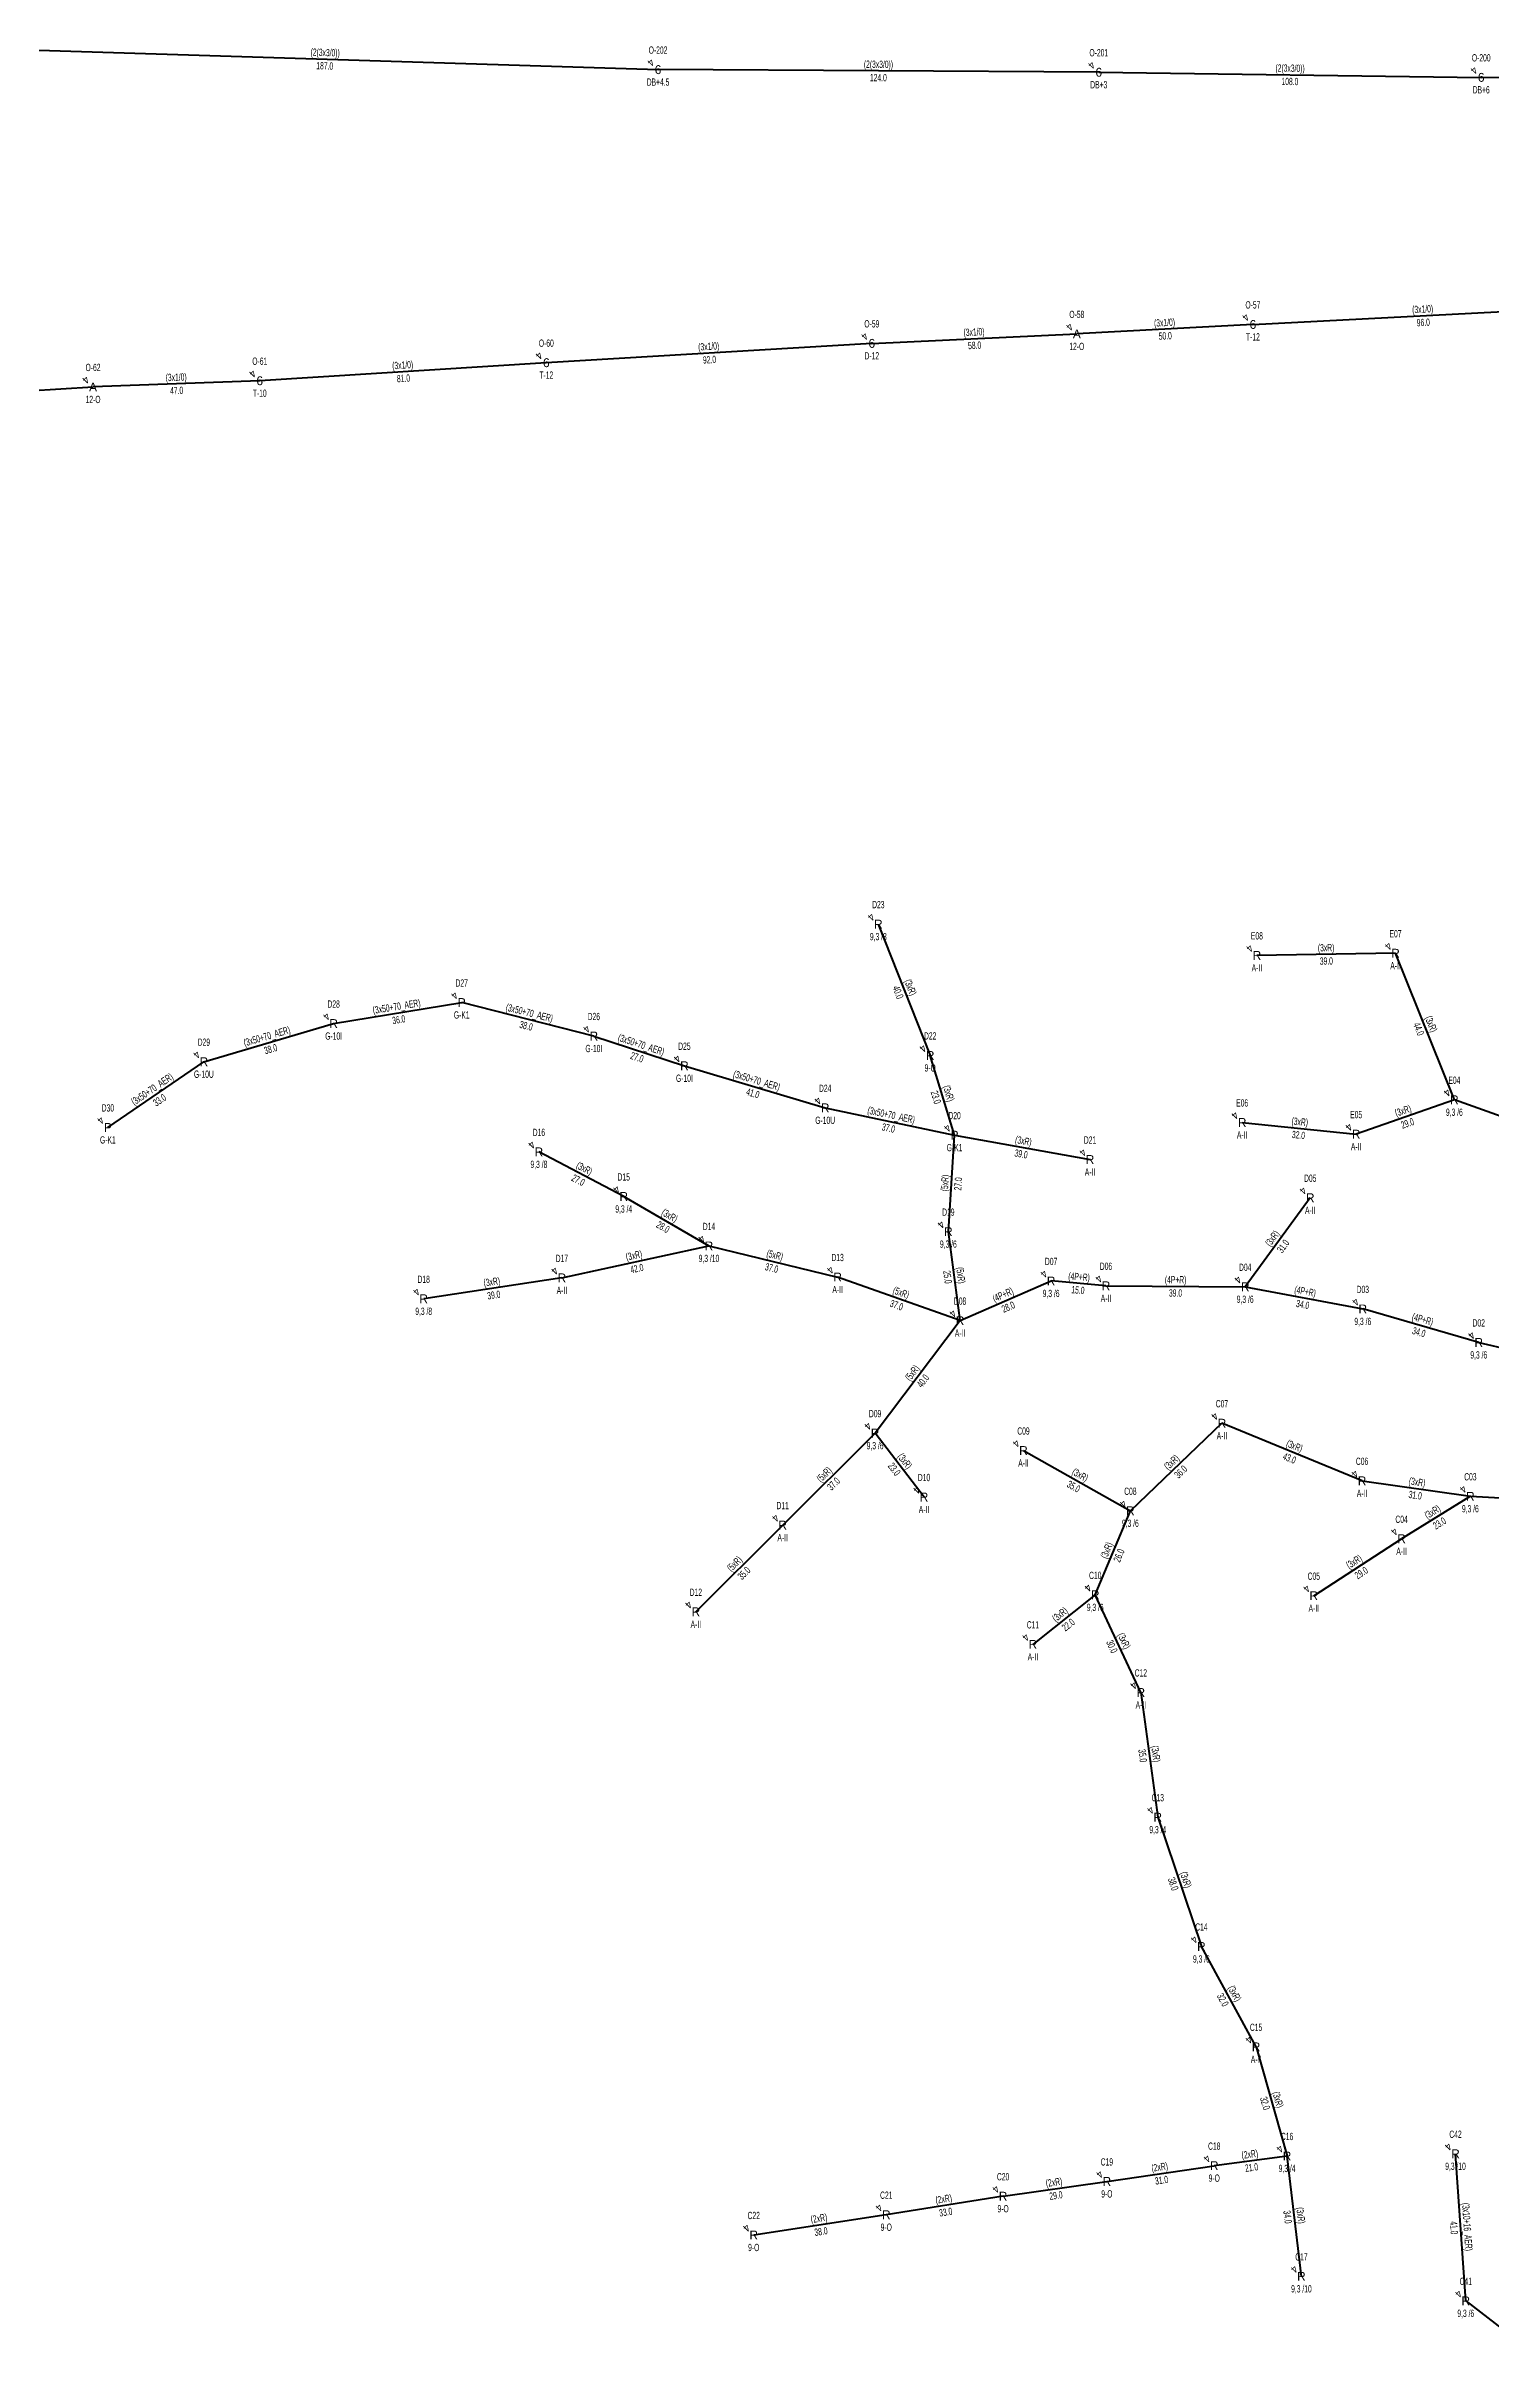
# Model space of a CAD drawing. Header units: millimetres. Extents: x 575398 to 593980, y 4181204 to 4193824.
# Drawn here: x 587009 to 587415, y 4185290 to 4185941 of the extents above; entities that cross this region are included whole.
import ezdxf
from ezdxf.enums import TextEntityAlignment as Align

# ---------------------------------------------------------------- set-up
doc = ezdxf.new("R2010")
doc.units = ezdxf.units.MM
for name, color, linetype, lineweight in [('DIREK_AG_MEVCUT', 120, 'Continuous', 25), ('DIREK_ENH_MEVCUT', 6, 'Continuous', 25), ('HAT_AG_HAVAI_MEVCUT', 126, 'Continuous', 50), ('HAT_OG_HAVAI_MEVCUT', 48, 'Continuous', 70)]:
    doc.layers.add(name, color=color, linetype=linetype, lineweight=lineweight)
doc.styles.add('Direk', font='B_CAD')
doc.styles.get("Standard").update_dxf_attribs({"font": 'Arial'})

msp = doc.modelspace()

# ---------------------------------------------------------------- linework, layer by layer
at = {"layer": 'HAT_AG_HAVAI_MEVCUT'}
for p, q in [((587242.73, 4185694.56), (587257.31, 4185657.62)), ((587388.18, 4185686.37), (587349.2, 4185685.77)), ((587404.73, 4185645.16), (587388.18, 4185686.37)), ((587053.05, 4185655.86), (587089.55, 4185666.59)), ((587089.55, 4185666.59), (587125.56, 4185672.51)), ((587162.72, 4185663.08), (587125.56, 4185672.51)), ((587162.72, 4185663.08), (587188.19, 4185654.72)), ((587026.05, 4185637.37), (587053.05, 4185655.86)), ((587188.19, 4185654.72), (587227.78, 4185642.88)), ((587264.17, 4185635.2), (587257.31, 4185657.62)), ((587227.78, 4185642.88), (587264.17, 4185635.2)), ((587404.73, 4185645.16), (587377.11, 4185635.48)), ((587439.77, 4185632.63), (587404.73, 4185645.16)), ((587262.42, 4185608.05), (587264.17, 4185635.2)), ((587264.17, 4185635.2), (587302.27, 4185628.34)), ((587345.05, 4185638.77), (587377.11, 4185635.48)), ((587171.13, 4185617.95), (587147.27, 4185630.49)), ((587171.13, 4185617.95), (587195.1, 4185604.03)), ((587364.2, 4185617.59), (587345.9, 4185592.54)), ((587265.72, 4185583.02), (587262.42, 4185608.05)), ((587153.74, 4185595.05), (587195.1, 4185604.03)), ((587195.1, 4185604.03), (587231.28, 4185595.29)), ((587153.74, 4185595.05), (587114.87, 4185589.16)), ((587265.72, 4185583.02), (587231.28, 4185595.29)), ((587265.72, 4185583.02), (587291.32, 4185594.18)), ((587306.75, 4185592.82), (587291.32, 4185594.18)), ((587306.75, 4185592.82), (587345.9, 4185592.54)), ((587345.9, 4185592.54), (587378.98, 4185586.31)), ((587265.72, 4185583.02), (587241.82, 4185551.38)), ((587411.59, 4185576.89), (587378.98, 4185586.31)), ((587411.59, 4185576.89), (587446.01, 4185568.89)), ((587215.83, 4185525.51), (587241.82, 4185551.38)), ((587255.58, 4185533.4), (587241.82, 4185551.38)), ((587339.37, 4185554.16), (587313.61, 4185529.53)), ((587378.77, 4185537.96), (587339.37, 4185554.16)), ((587283.55, 4185546.48), (587313.61, 4185529.53)), ((587378.77, 4185537.96), (587409.23, 4185533.61)), ((587409.23, 4185533.61), (587389.88, 4185521.66)), ((587409.23, 4185533.61), (587434.61, 4185532.21)), ((587191.41, 4185501.11), (587215.83, 4185525.51)), ((587303.73, 4185505.87), (587313.61, 4185529.53)), ((587365.2, 4185505.65), (587389.88, 4185521.66)), ((587303.73, 4185505.87), (587286.21, 4185491.96)), ((587316.56, 4185478.43), (587303.73, 4185505.87)), ((587316.56, 4185478.43), (587321.32, 4185443.35)), ((587321.32, 4185443.35), (587333.59, 4185406.97)), ((587348.96, 4185378.74), (587333.59, 4185406.97)), ((587348.96, 4185378.74), (587357.68, 4185348.04)), ((587357.68, 4185348.04), (587337.2, 4185345.32)), ((587361.72, 4185314.18), (587357.68, 4185348.04)), ((587407.94, 4185307.28), (587405.05, 4185348.66)), ((587277.82, 4185336.72), (587307, 4185340.88)), ((587307, 4185340.88), (587337.2, 4185345.32)), ((587277.82, 4185336.72), (587244.96, 4185331.52)), ((587244.96, 4185331.52), (587207.69, 4185325.81)), ((587407.94, 4185307.28), (587430.06, 4185290.18))]:
    msp.add_line(p, q, dxfattribs=at)
at = {"layer": 'HAT_OG_HAVAI_MEVCUT'}
for p, q in [((586993.44, 4185940.82), (587180.78, 4185934.94)), ((587304.73, 4185934.2), (587180.78, 4185934.94)), ((587304.73, 4185934.2), (587412.28, 4185932.76)), ((587494.24, 4185931.76), (587412.28, 4185932.76)), ((587348.08, 4185863.26), (587298.55, 4185860.58)), ((587348.08, 4185863.26), (587443.72, 4185868.15)), ((587240.9, 4185857.93), (587149.36, 4185852.5)), ((587240.9, 4185857.93), (587298.55, 4185860.58)), ((587149.36, 4185852.5), (587068.77, 4185847.42)), ((586970.89, 4185842.62), (587021.88, 4185845.66)), ((587068.77, 4185847.42), (587021.88, 4185845.66))]:
    msp.add_line(p, q, dxfattribs=at)

# ---------------------------------------------------------------- texts
at = {"layer": 'DIREK_AG_MEVCUT', "width": 0.53}
for s, p in [('D23', (587242.73, 4185700.06)), ('E07', (587388.18, 4185691.87)), ('9,3 /8', (587242.73, 4185691.06)), ('E08', (587349.2, 4185691.27)), ('A-II', (587349.2, 4185682.27)), ('A-II', (587388.18, 4185682.87)), ('D28', (587089.55, 4185672.09)), ('D27', (587125.56, 4185678.01)), ('G-K1', (587125.56, 4185669.01)), ('D26', (587162.72, 4185668.58)), ('D29', (587053.05, 4185661.36)), ('G-10I', (587089.55, 4185663.09)), ('G-10I', (587162.72, 4185659.58)), ('D25', (587188.19, 4185660.22)), ('D22', (587257.31, 4185663.12)), ('G-10U', (587053.05, 4185652.36)), ('9-O', (587257.31, 4185654.12)), ('G-10I', (587188.19, 4185651.22)), ('D24', (587227.78, 4185648.38)), ('E04', (587404.73, 4185650.66)), ('D30', (587026.05, 4185642.87)), ('G-10U', (587227.78, 4185639.38)), ('D20', (587264.17, 4185640.7)), ('E06', (587345.05, 4185644.27)), ('E05', (587377.11, 4185640.98)), ('9,3 /6', (587404.73, 4185641.66)), ('G-K1', (587026.05, 4185633.87)), ('D16', (587147.27, 4185635.99)), ('D21', (587302.27, 4185633.84)), ('A-II', (587345.05, 4185635.27)), ('9,3 /8', (587147.27, 4185626.99)), ('G-K1', (587264.17, 4185631.7)), ('A-II', (587377.11, 4185631.98)), ('D15', (587171.13, 4185623.45)), ('A-II', (587302.27, 4185624.84)), ('D05', (587364.2, 4185623.09)), ('9,3 /4', (587171.13, 4185614.45)), ('D19', (587262.42, 4185613.55)), ('A-II', (587364.2, 4185614.09)), ('D14', (587195.1, 4185609.53)), ('D17', (587153.74, 4185600.55)), ('9,3 /10', (587195.1, 4185600.53)), ('D13', (587231.28, 4185600.79)), ('9,3 /6', (587262.42, 4185604.55)), ('D18', (587114.87, 4185594.66)), ('D07', (587291.32, 4185599.68)), ('D06', (587306.75, 4185598.32)), ('D04', (587345.9, 4185598.04)), ('A-II', (587153.74, 4185591.55)), ('A-II', (587231.28, 4185591.79)), ('D08', (587265.72, 4185588.52)), ('9,3 /6', (587291.32, 4185590.68)), ('A-II', (587306.75, 4185589.32)), ('9,3 /6', (587345.9, 4185589.04)), ('D03', (587378.98, 4185591.81)), ('9,3 /8', (587114.87, 4185585.66)), ('9,3 /6', (587378.98, 4185582.81)), ('D02', (587411.59, 4185582.39)), ('A-II', (587265.72, 4185579.52)), ('9,3 /6', (587411.59, 4185573.39)), ('D09', (587241.82, 4185556.88)), ('C07', (587339.37, 4185559.66)), ('C09', (587283.55, 4185551.98)), ('A-II', (587339.37, 4185550.66)), ('9,3 /6', (587241.82, 4185547.88)), ('A-II', (587283.55, 4185542.98)), ('C06', (587378.77, 4185543.46)), ('D10', (587255.58, 4185538.9)), ('C03', (587409.23, 4185539.11)), ('D11', (587215.83, 4185531.01)), ('A-II', (587255.58, 4185529.9)), ('C08', (587313.61, 4185535.03)), ('A-II', (587378.77, 4185534.46)), ('9,3 /6', (587409.23, 4185530.11)), ('9,3 /6', (587313.61, 4185526.03)), ('C04', (587389.88, 4185527.16)), ('A-II', (587215.83, 4185522.01)), ('A-II', (587389.88, 4185518.16)), ('C10', (587303.73, 4185511.37)), ('C05', (587365.2, 4185511.15)), ('D12', (587191.41, 4185506.61)), ('A-II', (587191.41, 4185497.61)), ('C11', (587286.21, 4185497.46)), ('9,3 /6', (587303.73, 4185502.37)), ('A-II', (587365.2, 4185502.15)), ('A-II', (587286.21, 4185488.46)), ('C12', (587316.56, 4185483.93)), ('A-II', (587316.56, 4185474.93)), ('C13', (587321.32, 4185448.85)), ('9,3 /4', (587321.32, 4185439.85)), ('C14', (587333.59, 4185412.47)), ('9,3 /6', (587333.59, 4185403.47)), ('C15', (587348.96, 4185384.24)), ('A-II', (587348.96, 4185375.24)), ('C16', (587357.68, 4185353.54)), ('C42', (587405.05, 4185354.16)), ('C19', (587307, 4185346.38)), ('C18', (587337.2, 4185350.82)), ('C20', (587277.82, 4185342.22)), ('9-O', (587337.2, 4185341.82)), ('9,3 /4', (587357.68, 4185344.54)), ('9,3 /10', (587405.05, 4185345.16)), ('C21', (587244.96, 4185337.02)), ('9-O', (587277.82, 4185333.22)), ('9-O', (587307, 4185337.38)), ('C22', (587207.69, 4185331.31)), ('9-O', (587244.96, 4185328.02)), ('9-O', (587207.69, 4185322.31)), ('C17', (587361.72, 4185319.68)), ('9,3 /10', (587361.72, 4185310.68)), ('C41', (587407.94, 4185312.78)), ('9,3 /6', (587407.94, 4185303.78))]:
    msp.add_text(s, height=2.05, dxfattribs=at).set_placement(p, align=Align.MIDDLE_CENTER)
at = {"layer": 'DIREK_AG_MEVCUT', "color": 32, "style": 'Direk'}
for p in [(587240.750101, 4185696.539899), (587347.220101, 4185687.749899), (587386.200101, 4185688.349899), (587123.580101, 4185674.489899), (587087.570101, 4185668.569899), (587160.740101, 4185665.059899), (587255.330101, 4185659.599899), (587051.070101, 4185657.839899), (587186.210101, 4185656.699899), (587402.750101, 4185647.139899), (587225.800101, 4185644.859899), (587343.070101, 4185640.749899), (587024.070101, 4185639.349899), (587262.190101, 4185637.179899), (587375.130101, 4185637.459899), (587145.290101, 4185632.469899), (587300.290101, 4185630.319899), (587169.150101, 4185619.929899), (587362.220101, 4185619.569899), (587260.440101, 4185610.029899), (587193.120101, 4185606.009899), (587151.760101, 4185597.029899), (587229.300101, 4185597.269899), (587289.340101, 4185596.159899), (587304.770101, 4185594.799899), (587343.920101, 4185594.519899), (587112.890101, 4185591.139899), (587377.000101, 4185588.289899), (587263.740101, 4185584.999899), (587409.610101, 4185578.869899), (587337.390101, 4185556.139899), (587239.840101, 4185553.359899), (587281.570101, 4185548.459899), (587253.600101, 4185535.379899), (587376.790101, 4185539.939899), (587407.250101, 4185535.589899), (587311.630101, 4185531.509899), (587213.850101, 4185527.489899), (587387.900101, 4185523.639899), (587189.430101, 4185503.089899), (587301.750101, 4185507.849899), (587363.220101, 4185507.629899), (587284.230101, 4185493.939899), (587314.580101, 4185480.409899), (587319.340101, 4185445.329899), (587331.610101, 4185408.949899), (587346.980101, 4185380.719899), (587335.220101, 4185347.299899), (587355.700101, 4185350.019899), (587403.070101, 4185350.639899), (587305.020101, 4185342.859899), (587242.980101, 4185333.499899), (587275.840101, 4185338.699899), (587205.710101, 4185327.789899), (587359.740101, 4185316.159899), (587405.960101, 4185309.259899)]:
    msp.add_text('4', height=2, rotation=225.000001, dxfattribs=at).set_placement(p, align=Align.MIDDLE_CENTER)
at = {"layer": 'DIREK_AG_MEVCUT', "style": 'Direk'}
for s, p in [('R', (587242.73, 4185694.56)), ('R', (587349.2, 4185685.77)), ('R', (587388.18, 4185686.37)), ('P', (587125.56, 4185672.51)), ('R', (587089.55, 4185666.59)), ('R', (587162.72, 4185663.08)), ('R', (587053.05, 4185655.86)), ('R', (587188.19, 4185654.72)), ('R', (587257.31, 4185657.62)), ('R', (587227.78, 4185642.88)), ('R', (587404.73, 4185645.16)), ('P', (587026.05, 4185637.37)), ('P', (587264.17, 4185635.2)), ('R', (587345.05, 4185638.77)), ('R', (587377.11, 4185635.48)), ('R', (587147.27, 4185630.49)), ('R', (587302.27, 4185628.34)), ('R', (587171.13, 4185617.95)), ('R', (587364.2, 4185617.59)), ('R', (587262.42, 4185608.05)), ('R', (587195.1, 4185604.03)), ('R', (587153.74, 4185595.05)), ('R', (587231.28, 4185595.29)), ('R', (587291.32, 4185594.18)), ('R', (587114.87, 4185589.16)), ('R', (587306.75, 4185592.82)), ('R', (587345.9, 4185592.54)), ('R', (587265.72, 4185583.02)), ('R', (587378.98, 4185586.31)), ('R', (587411.59, 4185576.89)), ('R', (587241.82, 4185551.38)), ('R', (587339.37, 4185554.16)), ('R', (587283.55, 4185546.48)), ('R', (587378.77, 4185537.96)), ('R', (587255.58, 4185533.4)), ('R', (587313.61, 4185529.53)), ('R', (587409.23, 4185533.61)), ('R', (587215.83, 4185525.51)), ('R', (587389.88, 4185521.66)), ('R', (587303.73, 4185505.87)), ('R', (587365.2, 4185505.65)), ('R', (587191.41, 4185501.11)), ('R', (587286.21, 4185491.96)), ('R', (587316.56, 4185478.43)), ('R', (587321.32, 4185443.35)), ('R', (587333.59, 4185406.97)), ('R', (587348.96, 4185378.74)), ('R', (587357.68, 4185348.04)), ('R', (587405.05, 4185348.66)), ('R', (587307, 4185340.88)), ('R', (587337.2, 4185345.32)), ('R', (587277.82, 4185336.72)), ('R', (587244.96, 4185331.52)), ('R', (587207.69, 4185325.81)), ('R', (587361.72, 4185314.18)), ('R', (587407.94, 4185307.28))]:
    msp.add_text(s, height=2.5, dxfattribs=at).set_placement(p, align=Align.MIDDLE_CENTER)
at = {"layer": 'DIREK_ENH_MEVCUT', "linetype": 'ByBlock', "width": 0.53}
for s, p in [('O-202', (587180.78, 4185940.44)), ('O-201', (587304.73, 4185939.7)), ('O-200', (587412.28, 4185938.26)), ('DB+4.5', (587180.78, 4185931.44)), ('DB+3', (587304.73, 4185930.7)), ('DB+6', (587412.28, 4185929.26)), ('O-57', (587348.08, 4185868.76)), ('O-59', (587240.9, 4185863.43)), ('O-58', (587298.55, 4185866.08)), ('O-60', (587149.36, 4185858)), ('D-12', (587240.9, 4185854.43)), ('12-O', (587298.55, 4185857.08)), ('T-12', (587348.08, 4185859.76)), ('O-62', (587021.88, 4185851.16)), ('O-61', (587068.77, 4185852.92)), ('T-12', (587149.36, 4185849)), ('12-O', (587021.88, 4185842.16)), ('T-10', (587068.77, 4185843.92))]:
    msp.add_text(s, height=2.05, dxfattribs=at).set_placement(p, align=Align.MIDDLE_CENTER)
at = {"layer": 'DIREK_ENH_MEVCUT', "color": 32, "linetype": 'ByBlock', "style": 'Direk'}
for p in [(587178.800101, 4185936.919899), (587302.750101, 4185936.179899), (587410.300101, 4185934.739899), (587296.570101, 4185862.559899), (587346.100101, 4185865.239899), (587147.380101, 4185854.479899), (587238.920101, 4185859.909899), (587066.790101, 4185849.399899), (587019.900101, 4185847.639899)]:
    msp.add_text('4', height=2, rotation=225.000001, dxfattribs=at).set_placement(p, align=Align.MIDDLE_CENTER)
at = {"layer": 'DIREK_ENH_MEVCUT', "linetype": 'ByBlock', "style": 'Direk'}
for s, p in [('6', (587180.78, 4185934.94)), ('6', (587304.73, 4185934.2)), ('6', (587412.28, 4185932.76)), ('A', (587298.55, 4185860.58)), ('6', (587348.08, 4185863.26)), ('6', (587240.9, 4185857.93)), ('6', (587149.36, 4185852.5)), ('A', (587021.88, 4185845.66)), ('6', (587068.77, 4185847.42))]:
    msp.add_text(s, height=2.5, dxfattribs=at).set_placement(p, align=Align.MIDDLE_CENTER)
at = {"layer": 'HAT_AG_HAVAI_MEVCUT', "lineweight": 30, "width": 0.53}
for s, rotation, p in [('(3xR)', 360.881856, (587368.676918, 4185686.919899, 293674.6)), ('(3x50+70_AER)', 9.335847, (587107.417112, 4185670.388741, 293562.78)), ('(3xR)', 291.538857, (587250.810643, 4185676.402062, 293628.655)), ('(3x50+70_AER)', 345.760774, (587144.349075, 4185668.618886, 293562.78)), ('(3xR)', 291.880471, (587397.243769, 4185666.081771, 293694.09)), ('(3x50+70_AER)', 16.381891, (587071.060267, 4185662.040493, 293544.775)), ('(3x50+70_AER)', 341.828649, (587175.720081, 4185659.707609, 293594.095)), ('(3x50+70_AER)', 34.403921, (587039.06973, 4185647.316314, 293526.525)), ('(3x50+70_AER)', 343.349895, (587208.228547, 4185649.614362, 293613.89)), ('(3xR)', 287.012896, (587261.552803, 4185646.658699, 293628.655)), ('(3x50+70_AER)', 348.082779, (587246.150524, 4185639.87168, 293632.085)), ('(3xR)', 379.314067, (587390.638866, 4185641.122162, 293688.555)), ('(3xR)', 349.793113, (587283.370623, 4185632.606548, 293651.135)), ('(3xR)', 354.140812, (587361.166771, 4185637.970559, 293688.555)), ('(3xR)', 332.27512, (587159.595443, 4185624.972413, 293573.635)), ('(5xR)', 86.312004, (587262.44676, 4185621.679675, 293632.085)), ('(3xR)', 329.855155, (587183.54186, 4185611.725045, 293597.55)), ('(3xR)', 413.850418, (587354.363642, 4185605.566411, 293672.95)), ('(3xR)', 12.24982, (587174.239652, 4185600.370647, 293597.55)), ('(5xR)', 346.419246, (587213.389593, 4185600.486234, 293615.64)), ('(3xR)', 368.616521, (587134.177653, 4185592.945406, 293557.435)), ('(5xR)', 277.510661, (587264.912707, 4185595.646104, 293631.21)), ('(4P+R)', 354.962967, (587299.10963, 4185594.346717, 293645.66)), ('(4P+R)', 359.590229, (587326.331079, 4185593.529978, 293672.95)), ('(5xR)', 340.390452, (587248.785267, 4185589.955701, 293615.64)), ('(4P+R)', 23.554193, (587278.180326, 4185589.37918, 293645.66)), ('(4P+R)', 349.334338, (587362.597316, 4185590.260315, 293689.49)), ('(4P+R)', 343.887663, (587395.520893, 4185582.416612, 293689.49)), ('(5xR)', 412.933588, (587253.091753, 4185567.712329, 293620.91)), ('(3xR)', 337.649127, (587359.393236, 4185546.846142, 293669.685)), ('(3xR)', 307.426641, (587249.375012, 4185542.906583, 293620.91)), ('(3xR)', 403.715353, (587325.902585, 4185542.459365, 293656.805)), ('(5xR)', 44.867422, (587228.225352, 4185539.04743, 293620.91)), ('(3xR)', 330.582555, (587298.997494, 4185538.745405, 293656.805)), ('(3xR)', 351.872531, (587394.120169, 4185536.626463, 293704.615)), ('(3xR)', 391.698278, (587399.108371, 4185528.358203, 293694.94)), ('(3xR)', 67.335443, (587307.88564, 4185518.027535, 293656.805)), ('(3xR)', 32.971612, (587377.07741, 4185514.368099, 293694.94)), ('(5xR)', 44.976528, (587203.019206, 4185513.911287, 293607.915)), ('(3xR)', 398.44781, (587294.441469, 4185499.580699, 293643.105)), ('(3xR)', 295.059173, (587310.91499, 4185492.510021, 293651.865)), ('(3xR)', 277.727262, (587319.782281, 4185461.004289, 293660.66)), ('(3xR)', 288.637873, (587328.260424, 4185425.431648, 293666.795)), ('(3xR)', 298.566359, (587342.021524, 4185393.26145, 293666.795)), ('(3xR)', 285.856619, (587354.137656, 4185363.622246, 293678.84)), ('(2xR)', 367.565321, (587347.328092, 4185347.522601, 293668.6)), ('(2xR)', 8.113608, (587292.290034, 4185339.641492, 293653.5)), ('(2xR)', 8.363701, (587321.976362, 4185343.94096, 293668.6)), ('(2xR)', 368.992324, (587261.257143, 4185334.959553, 293622.48)), ('(2xR)', 368.710347, (587226.196277, 4185329.505197, 293603.845)), ('(3xR)', 276.80407, (587360.544014, 4185331.210703, 293678.84)), ('(3x10+16_AER)', 273.995079, (587407.342935, 4185328.02922, 293702.525))]:
    msp.add_text(s, height=2.05, rotation=rotation, dxfattribs=at).set_placement(p, align=Align.CENTER)
for s, rotation, p in [('39.0', 360.881856, (587368.703082, 4185685.220101, 293674.6)), ('40.0', 291.538857, (587249.229357, 4185675.777938, 293628.655)), ('36.0', 9.335847, (587107.692888, 4185668.711259, 293562.78)), ('38.0', 345.760774, (587143.930925, 4185666.971114, 293562.78)), ('38.0', 16.381891, (587071.539733, 4185660.409507, 293544.775)), ('44.0', 291.880471, (587395.666231, 4185665.448229, 293694.09)), ('27.0', 341.828649, (587175.189919, 4185658.092391, 293594.095)), ('41.0', 343.349895, (587207.741453, 4185647.985638, 293613.89)), ('23.0', 287.012896, (587259.927197, 4185646.161301, 293628.655)), ('33.0', 34.403921, (587040.03027, 4185645.913686, 293526.525)), ('37.0', 348.082779, (587245.799476, 4185638.20832, 293632.085)), ('32.0', 354.140812, (587360.993229, 4185636.279441, 293688.555)), ('29.0', 379.314067, (587391.201134, 4185639.517838, 293688.555)), ('39.0', 349.793113, (587283.069377, 4185630.933452, 293651.135)), ('27.0', 332.27512, (587158.804557, 4185623.467587, 293573.635)), ('27.0', 86.312004, (587264.14324, 4185621.570325, 293632.085)), ('28.0', 329.855155, (587182.68814, 4185610.254955, 293597.55)), ('31.0', 413.850418, (587355.736358, 4185604.563589, 293672.95)), ('42.0', 12.24982, (587174.600348, 4185598.709353, 293597.55)), ('37.0', 346.419246, (587212.990407, 4185598.833766, 293615.64)), ('25.0', 277.510661, (587263.227293, 4185595.423896, 293631.21)), ('39.0', 368.616521, (587134.432347, 4185591.264594, 293557.435)), ('37.0', 340.390452, (587248.214733, 4185588.354299, 293615.64)), ('28.0', 23.554193, (587278.859674, 4185587.82082, 293645.66)), ('15.0', 354.962967, (587298.96037, 4185592.653283, 293645.66)), ('39.0', 359.590229, (587326.318921, 4185591.830022, 293672.95)), ('34.0', 349.334338, (587362.282684, 4185588.589685, 293689.49)), ('34.0', 343.887663, (587395.049107, 4185580.783388, 293689.49)), ('40.0', 412.933588, (587254.448247, 4185566.687671, 293620.91)), ('23.0', 307.426641, (587248.024988, 4185541.873417, 293620.91)), ('43.0', 337.649127, (587358.746764, 4185545.273858, 293669.685)), ('37.0', 44.867422, (587229.424648, 4185537.84257, 293620.91)), ('35.0', 330.582555, (587298.162506, 4185537.264595, 293656.805)), ('36.0', 403.715353, (587327.077415, 4185541.230635, 293656.805)), ('31.0', 351.872531, (587393.879831, 4185534.943537, 293704.615)), ('23.0', 391.698278, (587400.001629, 4185526.911797, 293694.94)), ('26.0', 67.335443, (587309.45436, 4185517.372465, 293656.805)), ('35.0', 44.976528, (587204.220794, 4185512.708713, 293607.915)), ('29.0', 32.971612, (587378.00259, 4185512.941901, 293694.94)), ('22.0', 398.44781, (587295.498531, 4185498.249301, 293643.105)), ('30.0', 295.059173, (587309.37501, 4185491.789979, 293651.865)), ('35.0', 277.727262, (587318.097719, 4185460.775711, 293660.66)), ('38.0', 288.637873, (587326.649576, 4185424.888352, 293666.795)), ('32.0', 298.566359, (587340.528476, 4185392.44855, 293666.795)), ('32.0', 285.856619, (587352.502344, 4185363.157754, 293678.84)), ('31.0', 8.363701, (587322.223638, 4185342.25904, 293668.6)), ('21.0', 367.565321, (587347.551908, 4185345.837399, 293668.6)), ('29.0', 8.113608, (587292.529966, 4185337.958508, 293653.5)), ('38.0', 368.710347, (587226.453723, 4185327.824803, 293603.845)), ('33.0', 368.992324, (587261.522857, 4185333.280447, 293622.48)), ('34.0', 276.80407, (587358.855986, 4185331.009297, 293678.84)), ('41.0', 273.995079, (587405.647065, 4185327.91078, 293702.525))]:
    msp.add_text(s, height=2.05, rotation=rotation, dxfattribs=at).set_placement(p, align=Align.TOP_CENTER)
at = {"layer": 'HAT_OG_HAVAI_MEVCUT', "lineweight": 30, "width": 0.53}
for s, rotation, p in [('(2(3x3/0))', 358.20226, (587087.136666, 4185938.729582, 293590.39)), ('(2(3x3/0))', 359.65794, (587242.760075, 4185935.419985, 293590.39)), ('(2(3x3/0))', 359.232906, (587358.51638, 4185934.329924, 293706.14)), ('(3x1/0)', 2.926941, (587395.856597, 4185866.553891, 293721.86)), ('(3x1/0)', 2.631865, (587269.685969, 4185860.104103, 293649.275)), ('(3x1/0)', 363.097175, (587323.269075, 4185862.768758, 293649.275)), ('(3x1/0)', 363.394712, (587195.079668, 4185856.063509, 293574.68)), ('(3x1/0)', 362.149568, (587045.293118, 4185847.389402, 293510.94)), ('(3x1/0)', 363.606874, (587109.011526, 4185850.808316, 293534.385))]:
    msp.add_text(s, height=2.05, rotation=rotation, dxfattribs=at).set_placement(p, align=Align.CENTER)
for s, rotation, p in [('187.0', 358.20226, (587087.083334, 4185937.030418, 293590.39)), ('124.0', 359.65794, (587242.749925, 4185933.720015, 293590.39)), ('108.0', 359.232906, (587358.49362, 4185932.630076, 293706.14)), ('96.0', 2.926941, (587395.943403, 4185864.856109, 293721.86)), ('58.0', 2.631865, (587269.764031, 4185858.405897, 293649.275)), ('50.0', 363.097175, (587323.360925, 4185861.071242, 293649.275)), ('81.0', 363.606874, (587109.118474, 4185849.111684, 293534.385)), ('92.0', 363.394712, (587195.180332, 4185854.366491, 293574.68)), ('47.0', 362.149568, (587045.356882, 4185845.690598, 293510.94))]:
    msp.add_text(s, height=2.05, rotation=rotation, dxfattribs=at).set_placement(p, align=Align.TOP_CENTER)

doc.saveas('drawing.dxf')
